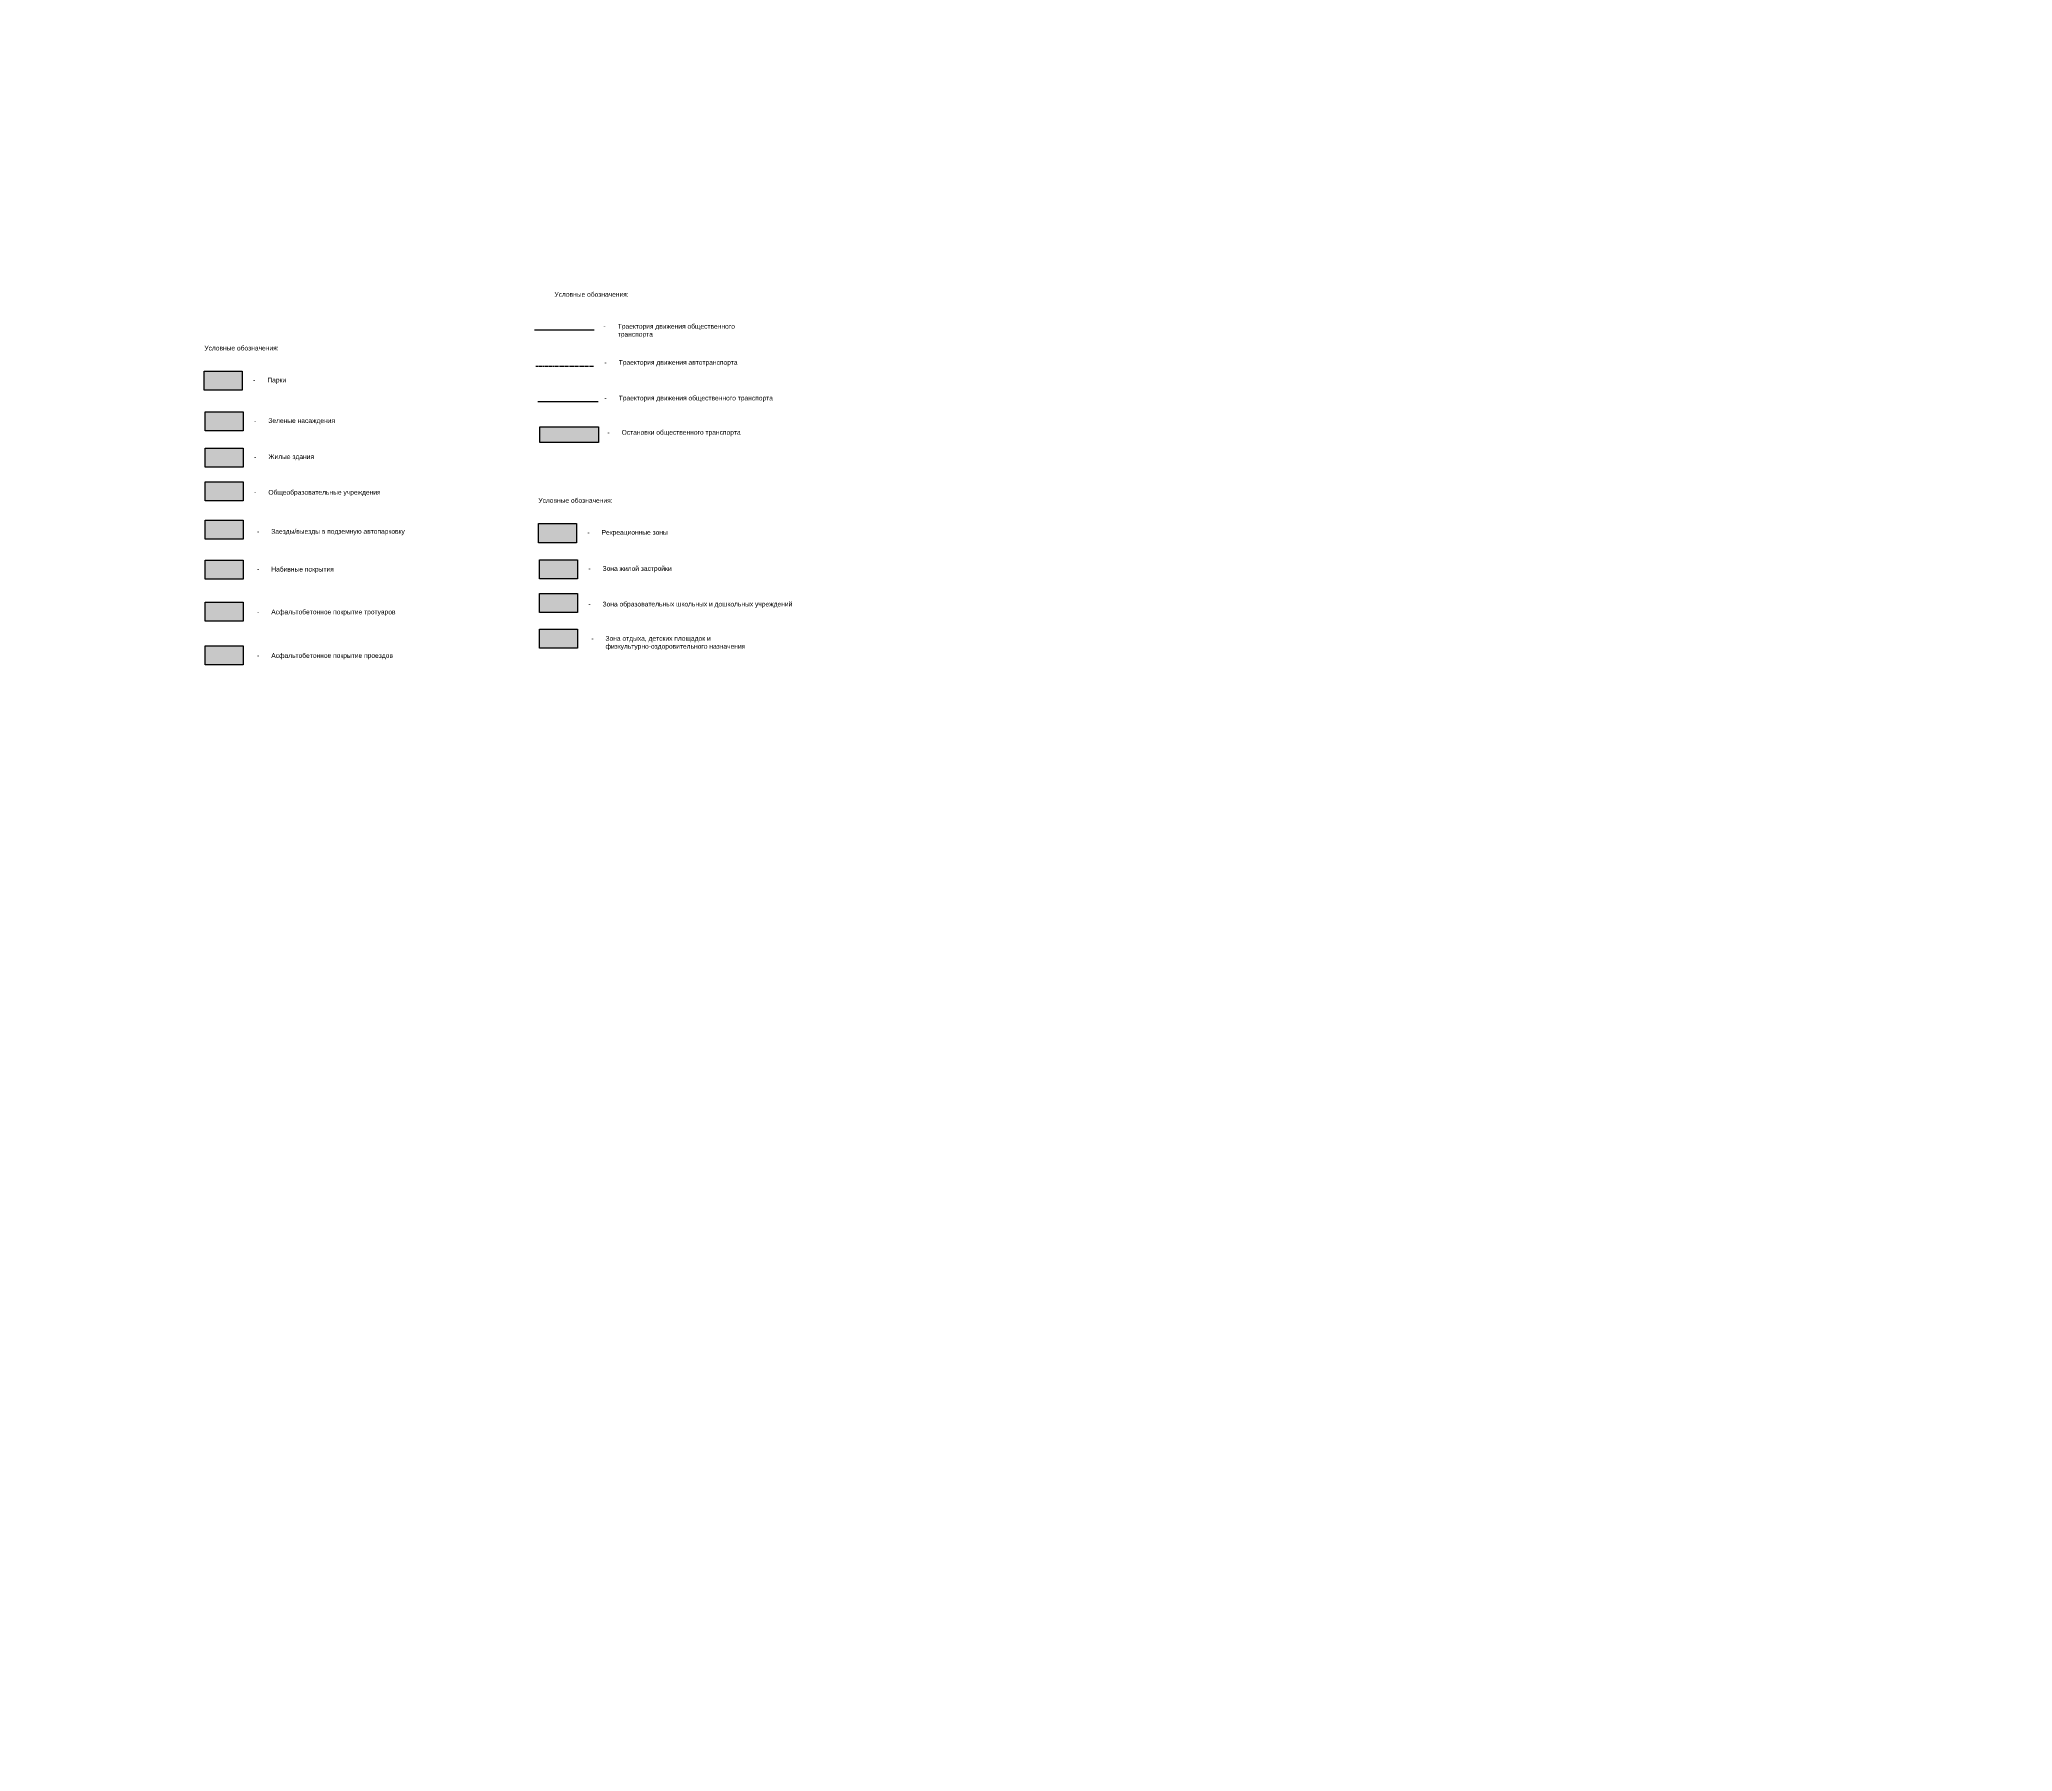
# Model space of a CAD drawing. Header units: inches. Extents: x -634 to 3638, y -6930911 to 5552.
# Drawn here: x 2489 to 3526, y 2853 to 3752 of the extents above; entities that cross this region are included whole.
import ezdxf

# ---------------------------------------------------------------- set-up
doc = ezdxf.new("R2010")
doc.units = ezdxf.units.IN
doc.header["$MEASUREMENT"] = 0
doc.linetypes.add('штриховая', pattern=[0.75, 0.5, -0.25])
doc.layers.add('ELEV', color=134, linetype='Continuous', lineweight=18)
for name, color, linetype in [('движ. автобус', 100, 'Continuous'), ('движ. пешеходы', 151, 'штриховая'), ('движ. транспорт', 10, 'Continuous'), ('развертка', 7, 'Continuous')]:
    doc.layers.add(name, color=color, linetype=linetype)
doc.styles.get("Standard").update_dxf_attribs({"font": 'arial.ttf'})

msp = doc.modelspace()

# ---------------------------------------------------------------- hatches: boundary and pattern name
at = {"layer": 'ELEV', "linetype": 'Continuous'}
h = msp.add_hatch(dxfattribs=at)
h.set_pattern_fill('ANSI31', color=256, scale=0.01044, style=0)
h.set_pattern_definition([(45, (1262.311104, 3366.587935), (-0.02343928418428, 0.02343928418428), [])])
edge = h.paths.add_edge_path()
edge.add_ellipse((1445.78234, 3471.96182), major_axis=(0, 6932302.83262), ratio=0.00000001506, start_angle=89.999976115149, end_angle=270.000023884851)
edge.add_line((1445.67794, 3474.85168), (1445.67794, 3528.48347))
edge.add_line((1445.67794, 3528.48347), (1445.88675, 3528.48347))
edge.add_line((1445.88675, 3528.48347), (1445.88675, 3474.85168))
at = {"layer": 'движ. автобус'}
h = msp.add_hatch(color=3, dxfattribs=at)
h.dxf.hatch_style = 1
h.paths.add_polyline_path([(2782.55195, 3548.73134), (2751.82821, 3548.73134), (2751.82821, 3540.57385), (2782.55195, 3540.57385)])
at = {"layer": 'развертка', "true_color": 0xf26722}
h = msp.add_hatch(color=30, dxfattribs=at)
h.dxf.hatch_style = 1
h.paths.add_polyline_path([(2595.4578, 3577.92191), (2575.4578, 3577.92191), (2575.4578, 3567.92191), (2595.4578, 3567.92191)])
at = {"layer": 'развертка', "true_color": 0x136734}
h = msp.add_hatch(color=116, dxfattribs=at)
h.dxf.hatch_style = 1
h.paths.add_polyline_path([(2595.4578, 3577.92191), (2575.4578, 3577.92191), (2575.4578, 3567.92191), (2595.4578, 3567.92191)])
at = {"layer": 'развертка', "true_color": 0xf26722}
h = msp.add_hatch(color=30, dxfattribs=at)
h.dxf.hatch_style = 1
h.paths.add_polyline_path([(2595.98252, 3556.61014), (2575.98252, 3556.61014), (2575.98252, 3546.61014), (2595.98252, 3546.61014)])
at = {"layer": 'развертка', "true_color": 0x139b48}
h = msp.add_hatch(color=114, dxfattribs=at)
h.dxf.hatch_style = 1
h.paths.add_polyline_path([(2595.98252, 3556.61014), (2575.98252, 3556.61014), (2575.98252, 3546.61014), (2595.98252, 3546.61014)])
at = {"layer": 'развертка', "true_color": 0xf26722}
h = msp.add_hatch(color=30, dxfattribs=at)
h.dxf.hatch_style = 1
h.paths.add_polyline_path([(2595.98252, 3537.54914), (2575.98252, 3537.54914), (2575.98252, 3527.54914), (2595.98252, 3527.54914)])
at = {"layer": 'развертка', "true_color": 0xcd6928}
h = msp.add_hatch(color=32, dxfattribs=at)
h.dxf.hatch_style = 1
h.paths.add_polyline_path([(2595.98252, 3537.54914), (2575.98252, 3537.54914), (2575.98252, 3527.54914), (2595.98252, 3527.54914)])
at = {"layer": 'развертка', "true_color": 0x4554a5}
h = msp.add_hatch(color=175, dxfattribs=at)
h.dxf.hatch_style = 1
h.paths.add_polyline_path([(2595.98252, 3519.86234), (2575.98252, 3519.86234), (2575.98252, 3509.86234), (2595.98252, 3509.86234)])
at = {"layer": 'развертка', "true_color": 0x93278f}
h = msp.add_hatch(color=217, dxfattribs=at)
h.dxf.hatch_style = 1
h.paths.add_polyline_path([(2595.98252, 3499.69011), (2575.98252, 3499.69011), (2575.98252, 3489.69011), (2595.98252, 3489.69011)])
at = {"layer": 'развертка', "true_color": 0x636466}
h = msp.add_hatch(color=251, dxfattribs=at)
h.dxf.hatch_style = 1
h.paths.add_polyline_path([(2595.98252, 3499.69011), (2575.98252, 3499.69011), (2575.98252, 3489.69011), (2595.98252, 3489.69011)])
at = {"layer": 'развертка', "true_color": 0x93278f}
h = msp.add_hatch(color=217, dxfattribs=at)
h.dxf.hatch_style = 1
h.paths.add_polyline_path([(2595.98252, 3499.69011), (2575.98252, 3499.69011), (2575.98252, 3489.69011), (2595.98252, 3489.69011)])
at = {"layer": 'развертка', "true_color": 0xf26722}
h = msp.add_hatch(color=30, dxfattribs=at)
h.dxf.hatch_style = 1
h.paths.add_polyline_path([(2771.07768, 3497.85647), (2751.07768, 3497.85647), (2751.07768, 3487.85647), (2771.07768, 3487.85647)])
at = {"layer": 'развертка', "true_color": 0x136734}
h = msp.add_hatch(color=116, dxfattribs=at)
h.dxf.hatch_style = 1
h.paths.add_polyline_path([(2771.07768, 3497.85647), (2751.07768, 3497.85647), (2751.07768, 3487.85647), (2771.07768, 3487.85647)])
at = {"layer": 'развертка', "true_color": 0xf1eb1f}
h = msp.add_hatch(color=2, dxfattribs=at)
h.dxf.hatch_style = 1
h.paths.add_polyline_path([(2595.98252, 3478.74019), (2575.98252, 3478.74019), (2575.98252, 3468.74019), (2595.98252, 3468.74019)])
at = {"layer": 'развертка', "true_color": 0xf26722}
h = msp.add_hatch(color=30, dxfattribs=at)
h.dxf.hatch_style = 1
h.paths.add_polyline_path([(2771.6024, 3468.82246), (2771.6024, 3478.82246), (2751.6024, 3478.82246), (2751.6024, 3468.82246)])
at = {"layer": 'развертка', "true_color": 0xcd6928}
h = msp.add_hatch(color=32, dxfattribs=at)
h.dxf.hatch_style = 1
h.paths.add_polyline_path([(2771.6024, 3468.82246), (2771.6024, 3478.82246), (2751.6024, 3478.82246), (2751.6024, 3468.82246)])
at = {"layer": 'развертка', "true_color": 0x939598}
h = msp.add_hatch(color=252, dxfattribs=at)
h.dxf.hatch_style = 1
h.paths.add_polyline_path([(2595.98252, 3456.58079), (2575.98252, 3456.58079), (2575.98252, 3446.58079), (2595.98252, 3446.58079)])
at = {"layer": 'развертка', "true_color": 0x4554a5}
h = msp.add_hatch(color=175, dxfattribs=at)
h.dxf.hatch_style = 1
h.paths.add_polyline_path([(2771.6024, 3451.13566), (2771.6024, 3461.13566), (2751.6024, 3461.13566), (2751.6024, 3451.13566)])
at = {"layer": 'развертка', "true_color": 0xf1eb1f}
h = msp.add_hatch(color=2, dxfattribs=at)
h.dxf.hatch_style = 1
h.paths.add_polyline_path([(2751.6024, 3442.36003), (2751.6024, 3432.36003), (2771.6024, 3432.36003), (2771.6024, 3442.36003)])
at = {"layer": 'развертка', "true_color": 0x636466}
h = msp.add_hatch(color=251, dxfattribs=at)
h.dxf.hatch_style = 1
h.paths.add_polyline_path([(2595.98252, 3433.68025), (2575.98252, 3433.68025), (2575.98252, 3423.68025), (2595.98252, 3423.68025)])

# ---------------------------------------------------------------- linework, layer by layer
at = {"layer": 'движ. автобус'}
msp.add_line((2749.00141, 3599.7193), (2780.25998, 3599.7193), dxfattribs=at)
msp.add_lwpolyline([(2751.82821, 3548.73134), (2782.55195, 3548.73134), (2782.55195, 3540.57385), (2751.82821, 3540.57385)], close=True, dxfattribs=at)
at = {"layer": 'движ. пешеходы'}
msp.add_line((2749.71216, 3580.54712), (2780.0234, 3580.54712), dxfattribs=at)
at = {"layer": 'движ. транспорт'}
msp.add_line((2750.65948, 3562.08557), (2782.3912, 3562.08557), dxfattribs=at)
at = {"layer": 'развертка'}
for points in [[(2575.4578, 3577.92191), (2595.4578, 3577.92191), (2595.4578, 3567.92191), (2575.4578, 3567.92191)], [(2575.98252, 3556.61014), (2595.98252, 3556.61014), (2595.98252, 3546.61014), (2575.98252, 3546.61014)], [(2575.98252, 3537.54914), (2595.98252, 3537.54914), (2595.98252, 3527.54914), (2575.98252, 3527.54914)], [(2575.98252, 3519.86234), (2595.98252, 3519.86234), (2595.98252, 3509.86234), (2575.98252, 3509.86234)], [(2575.98252, 3499.69011), (2595.98252, 3499.69011), (2595.98252, 3489.69011), (2575.98252, 3489.69011)], [(2751.07768, 3497.85647), (2771.07768, 3497.85647), (2771.07768, 3487.85647), (2751.07768, 3487.85647)], [(2575.98252, 3478.74019), (2595.98252, 3478.74019), (2595.98252, 3468.74019), (2575.98252, 3468.74019)], [(2751.6024, 3478.82246), (2771.6024, 3478.82246), (2771.6024, 3468.82246), (2751.6024, 3468.82246)], [(2575.98252, 3456.58079), (2595.98252, 3456.58079), (2595.98252, 3446.58079), (2575.98252, 3446.58079)], [(2751.6024, 3461.13566), (2771.6024, 3461.13566), (2771.6024, 3451.13566), (2751.6024, 3451.13566)], [(2751.6024, 3442.36003), (2771.6024, 3442.36003), (2771.6024, 3432.36003), (2751.6024, 3432.36003)], [(2575.98252, 3433.68025), (2595.98252, 3433.68025), (2595.98252, 3423.68025), (2575.98252, 3423.68025)]]:
    msp.add_lwpolyline(points, close=True, dxfattribs=at)

# ---------------------------------------------------------------- texts
at = {"layer": 'развертка', "char_height": 2.5, "attachment_point": 1}
for s, width, heights, insert in [('\\pxi-3,l3.38813,t3.38813;Условные обозначения:', 73.0741494, [0], (2758.50394, 3619.5804)), ('\\pxi-3,l3.38813,t3.38813;-^IТраектория движения общественного транспорта', 73.0741494, [0], (2784.25349, 3602.78599)), ('\\pxi-3,l3.38813,t3.38813;Условные обозначения:', 73.0741494, [0], (2574.54789, 3591.36614)), ('\\pxi-3,l3.38813,t3.38813;-^IТраектория движения автотранспорта', 73.0741494, [0], (2784.7782, 3583.832)), ('\\pxi-3,l3.38813,t3.38813;-^IПарки', 73.0741494, [0], (2600.16297, 3574.57173)), ('\\pxi-3,l3.38813,t3.38813;-^IТраектория движения общественного транспорта', 118.6264458, [3.04406], (2784.7782, 3565.11749)), ('\\pxi-3,l3.38813,t3.38813;-^IЗеленые насаждения', 73.0741494, [0], (2600.68768, 3553.25996)), ('\\pxi-3,l4,t4;-^IОстановки общественного транспорта', 114.5480109, [9.89802], (2784.7782, 3547.08132)), ('\\pxi-3,l3.38813,t3.38813;-^IЖилые здания', 73.0741494, [0], (2600.68768, 3534.27897)), ('\\pxi-3,l3.38813,t3.38813;-^IОбщеобразовательные учреждения', 73.0741494, [0], (2600.68768, 3515.56446)), ('\\pxi-3,l3.38813,t3.38813;Условные обозначения:', 73.0741494, [0], (2750.03331, 3511.3007)), ('\\pxi-3,l4,t4;-^IЗаезды/выезды в подземную автопарковку', 106.7561175, [8.38493], (2600.68768, 3495.0381)), ('\\pxi-3,l3.38813,t3.38813;-^IРекреационные зоны', 73.0741494, [0], (2775.78285, 3494.50629)), ('\\pxi-3,l4,t4;-^IНабивные покрытия', 73.0741494, [0], (2600.68768, 3475.18176)), ('\\pxi-3,l3.38813,t3.38813;-^IЗона жилой застройки', 73.0741494, [0], (2776.30757, 3475.55229)), ('\\pxi-3,l4,t4;-^IАсфальтобетонное покрытие тротуаров', 106.7470184, [11.74451], (2600.68768, 3452.71294)), ('\\pxi-3,l3.38813,t3.38813;-^IЗона образовательных школьных и дошкольных учреждений', 118.6264458, [3.04406], (2776.30757, 3456.83778)), ('\\pxi-3,l4,t4;-^IЗона отдыха, детских площадок и физкультурно-оздоровительного назначения', 114.5480109, [9.89802], (2776.30757, 3438.80161)), ('\\pxi-3,l4,t4;-^IАсфальтобетонное покрытие проездов', 106.7470184, [11.74451], (2600.68768, 3429.8124))]:
    msp.add_mtext_dynamic_manual_height_columns(s, width=width, gutter_width=1, heights=heights, dxfattribs=dict(at, insert=insert))

doc.saveas('drawing.dxf')
